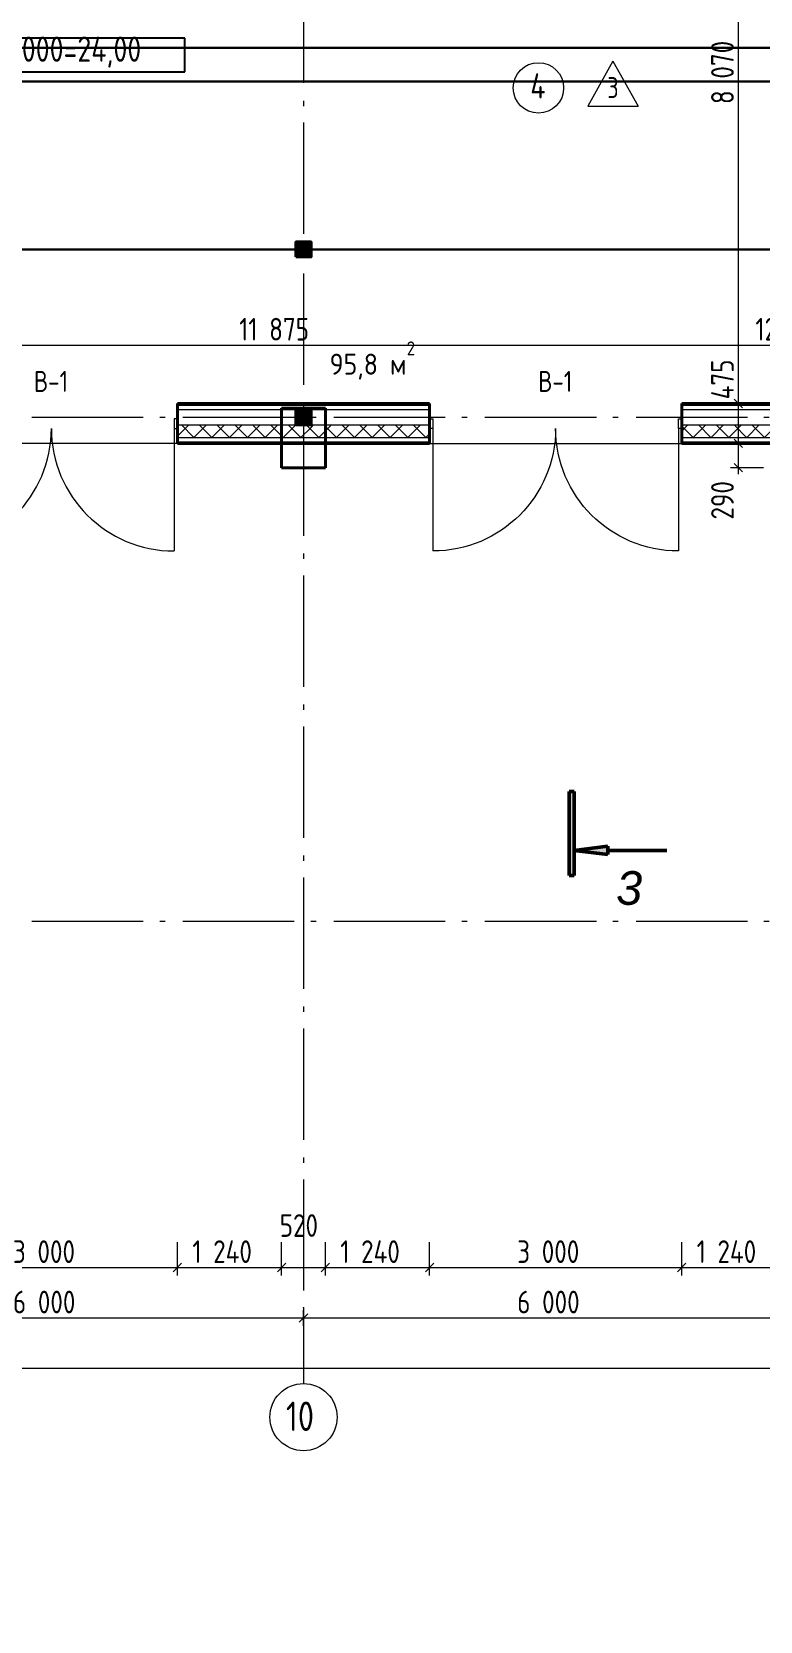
# Model space of a CAD drawing. Header units: millimetres. Extents: x -61690 to 288735, y 32617 to 77592.
# Drawn here: x -2354 to 6313, y 49124 to 68047 of the extents above; entities that cross this region are included whole.
import ezdxf
from ezdxf.enums import TextEntityAlignment as Align

# ---------------------------------------------------------------- set-up
doc = ezdxf.new("R2010")
doc.units = ezdxf.units.MM
doc.header["$MEASUREMENT"] = 0
doc.linetypes.add('Double Dashed', pattern=[1797.222233, 1325, -211.666656, 63.333344, -197.222233])
for name, color, linetype in [('Двери ArchiCAD', 7, 'Continuous'), ('колонны', 7, 'Continuous'), ('марки окон дверей', 7, 'Continuous'), ('оси', 7, 'Continuous'), ('отделка', 7, 'Continuous'), ('размеры', 7, 'Continuous'), ('размеры внутр', 7, 'Continuous'), ('разрезы', 7, 'Continuous'), ('стены наруж', 7, 'Continuous'), ('№ помещений', 7, 'Continuous')]:
    doc.layers.add(name, color=color, linetype=linetype)
for name, color, linetype, lineweight in [('Двери ArchiCAD_Ном._пера__96', 7, 'Continuous', 13), ('Двери ArchiCAD_Ном._пера__97', 7, 'Continuous', 20), ('Двери ArchiCAD_Ном._пера__99', 7, 'Continuous', 40), ('колонны_Ном._пера__94', 252, 'Continuous', 13), ('колонны_Ном._пера__99', 7, 'Continuous', 40), ('марки окон дверей_Ном._пера__96', 7, 'Continuous', 13), ('оси_Ном._пера__96', 7, 'Continuous', 13), ('оси_Ном._пера__97', 7, 'Continuous', 20), ('отделка_Ном._пера__99', 7, 'Continuous', 40), ('площади_Ном._пера__96', 7, 'Continuous', 13), ('размеры внутр_Ном._пера__51', 98, 'Continuous', 50), ('размеры внутр_Ном._пера__96', 7, 'Continuous', 13), ('размеры_Ном._пера__1', 7, 'Continuous', 25), ('размеры_Ном._пера__51', 98, 'Continuous', 50), ('размеры_Ном._пера__96', 7, 'Continuous', 13), ('разрезы_Ном._пера__100', 7, 'Continuous', 50), ('разрезы_Ном._пера__97', 7, 'Continuous', 20), ('стены наруж_Ном._пера__96', 7, 'Continuous', 13), ('стены наруж_Ном._пера__99', 7, 'Continuous', 40), ('экспликац проемов_Ном._пера__1', 7, 'Continuous', 25), ('экспликац проемов_Ном._пера__97', 7, 'Continuous', 20), ('№ помещений_Ном._пера__96', 7, 'Continuous', 13)]:
    doc.layers.add(name, color=color, linetype=linetype, lineweight=lineweight)
doc.styles.add('СГЕНЕРИР_СТИЛЬ_1', font='isocp.shx')
doc.styles.add('СГЕНЕРИР_СТИЛЬ_2', font='gost_2_304-81_type.ttf')
doc.styles.add('СГЕНЕРИР_СТИЛЬ_3', font='CS_Gost2304.shx')
doc.styles.add('СГЕНЕРИР_СТИЛЬ_4', font='gost_2_304-81_type.ttf')
doc.styles.add('СГЕНЕРИР_СТИЛЬ_5', font='ariali.ttf')
doc.dimstyles.new('СГЕНЕРИР_СТИЛЬ__1', dxfattribs={"dimtxt": 270.000005, "dimasz": 95, "dimexe": 0.18, "dimexo": 0, "dimgap": 0.09, "dimtad": 1, "dimtih": 1, "dimtoh": 1, "dimdec": 0, "dimzin": 0, "dimdsep": 46, "dimtxsty": 'СГЕНЕРИР_СТИЛЬ_2', "dimblk": 'ARROWHEAD_6', "dimblk1": 'ARROWHEAD_6', "dimblk2": 'ARROWHEAD_6', "dimcen": 0.09, "dimclrd": 7, "dimclre": 7, "dimclrt": 98, "dimadec": 0, "dimazin": 0, "dimtfac": 1, "dimtdec": 4, "dimtmove": 2, "dimatfit": 3, "dimfxl": 1, "dimtolj": 1, "dimtzin": 0, "dimarcsym": 0})
doc.dimstyles.new('СГЕНЕРИР_СТИЛЬ__2', dxfattribs={"dimtxt": 270.000005, "dimasz": 95, "dimexe": 0.18, "dimexo": 0, "dimgap": 0.09, "dimtad": 1, "dimtih": 1, "dimtoh": 1, "dimdec": 0, "dimzin": 0, "dimdsep": 46, "dimtxsty": 'СГЕНЕРИР_СТИЛЬ_2', "dimblk": 'ARROWHEAD_6', "dimblk1": 'ARROWHEAD_6', "dimblk2": 'ARROWHEAD_6', "dimcen": 0.09, "dimclrd": 7, "dimclre": 7, "dimclrt": 98, "dimadec": 0, "dimazin": 0, "dimtfac": 1, "dimtdec": 4, "dimtmove": 0, "dimatfit": 3, "dimfxl": 1, "dimtolj": 1, "dimtzin": 0, "dimarcsym": 0})
doc.dimstyles.new('СГЕНЕРИР_СТИЛЬ__4', dxfattribs={"dimtxt": 270.000005, "dimasz": 95, "dimexe": 0.18, "dimexo": 300, "dimgap": 0.09, "dimtad": 1, "dimdec": 0, "dimzin": 0, "dimdsep": 46, "dimtxsty": 'СГЕНЕРИР_СТИЛЬ_2', "dimblk": 'ARROWHEAD_6', "dimblk1": 'ARROWHEAD_6', "dimblk2": 'ARROWHEAD_6', "dimcen": 0.09, "dimclrd": 7, "dimclre": 7, "dimclrt": 98, "dimadec": 0, "dimazin": 0, "dimtfac": 1, "dimtdec": 4, "dimtmove": 0, "dimatfit": 3, "dimfxl": 1, "dimtolj": 1, "dimtzin": 0, "dimarcsym": 0})
doc.dimstyles.new('СГЕНЕРИР_СТИЛЬ__5', dxfattribs={"dimtxt": 270.000005, "dimasz": 95, "dimexe": 0.18, "dimexo": 300, "dimgap": 0.09, "dimtad": 1, "dimdec": 0, "dimzin": 0, "dimdsep": 46, "dimtxsty": 'СГЕНЕРИР_СТИЛЬ_2', "dimblk": 'ARROWHEAD_6', "dimblk1": 'ARROWHEAD_6', "dimblk2": 'ARROWHEAD_6', "dimcen": 0.09, "dimclrd": 7, "dimclre": 7, "dimclrt": 98, "dimadec": 0, "dimazin": 0, "dimtfac": 1, "dimtdec": 4, "dimtmove": 2, "dimatfit": 3, "dimfxl": 1, "dimtolj": 1, "dimtzin": 0, "dimarcsym": 0})
doc.dimstyles.new('СГЕНЕРИР_СТИЛЬ__6', dxfattribs={"dimtxt": 270.000005, "dimasz": 95, "dimexe": 0.18, "dimexo": 300, "dimgap": 0.09, "dimtad": 1, "dimtih": 1, "dimtoh": 1, "dimdec": 0, "dimzin": 0, "dimdsep": 46, "dimtxsty": 'СГЕНЕРИР_СТИЛЬ_2', "dimblk": 'ARROWHEAD_6', "dimblk1": 'ARROWHEAD_6', "dimblk2": 'ARROWHEAD_6', "dimcen": 0.09, "dimclrd": 7, "dimclre": 7, "dimclrt": 98, "dimadec": 0, "dimazin": 0, "dimtfac": 1, "dimtdec": 4, "dimtmove": 0, "dimatfit": 3, "dimfxl": 1, "dimtolj": 1, "dimtzin": 0, "dimarcsym": 0})
pattern_1 = [(45, (0, 0), (-106.066, 106.066), []), (135, (0, 0), (106.066, 106.066), [])]

# ---------------------------------------------------------------- blocks, each defined once
blk = doc.blocks.new('Стена_7_2', base_point=(879, 63566))
at = {"layer": 'отделка_Ном._пера__99', "linetype": 'Continuous', "flags": 128}
for points in [[(619, 63566), (619, 62856)], [(1139, 63566), (619, 63566)], [(1139, 62856), (1139, 63566)], [(619, 62856), (1139, 62856)]]:
    blk.add_lwpolyline(points, dxfattribs=at)
blk = doc.blocks.new('Ворота гаражные двойные 16_3')
at = {"layer": 'Двери ArchiCAD_Ном._пера__96', "linetype": 'Continuous'}
blk.add_line((-1500, 180), (1500, 180), dxfattribs=at)
at = {"layer": 'Двери ArchiCAD_Ном._пера__97', "linetype": 'Continuous'}
for p, q in [((-1460, 0), (-1460, 1460)), ((1460, 0), (1460, 1460)), ((-1460, 0), (-1500, 0)), ((-1500, 0), (-1500, -115)), ((-1460, -115), (-1460, 0)), ((1500, 0), (1460, 0)), ((1460, 0), (1460, -115)), ((1500, -115), (1500, 0)), ((-1500, -115), (-1460, -115)), ((1460, -115), (1500, -115))]:
    blk.add_line(p, q, dxfattribs=at)
for centre, start, end in [((-1460, 0), 0, 90), ((1460, 0), 90, 180)]:
    blk.add_arc(centre, 1460, start, end, dxfattribs=at)
at = {"layer": 'Двери ArchiCAD_Ном._пера__99', "linetype": 'Continuous'}
for p, q in [((-1500, 0), (-1500, -40)), ((1500, 0), (1500, -40)), ((-1500, -40), (-1500, -115)), ((1500, -40), (1500, -115))]:
    blk.add_line(p, q, dxfattribs=at)
blk = doc.blocks.new('Ворота гаражные двойные 16_4')
at = {"layer": 'Двери ArchiCAD_Ном._пера__96', "linetype": 'Continuous'}
blk.add_line((-1500, 180), (1500, 180), dxfattribs=at)
at = {"layer": 'Двери ArchiCAD_Ном._пера__97', "linetype": 'Continuous'}
for p, q in [((-1460, 0), (-1460, 1460)), ((1460, 0), (1460, 1460)), ((-1460, 0), (-1500, 0)), ((-1500, 0), (-1500, -115)), ((-1460, -115), (-1460, 0)), ((1500, 0), (1460, 0)), ((1460, 0), (1460, -115)), ((1500, -115), (1500, 0)), ((-1500, -115), (-1460, -115)), ((1460, -115), (1500, -115))]:
    blk.add_line(p, q, dxfattribs=at)
for centre, start, end in [((-1460, 0), 0, 90), ((1460, 0), 90, 180)]:
    blk.add_arc(centre, 1460, start, end, dxfattribs=at)
at = {"layer": 'Двери ArchiCAD_Ном._пера__99', "linetype": 'Continuous'}
for p, q in [((-1500, 0), (-1500, -40)), ((1500, 0), (1500, -40)), ((-1500, -40), (-1500, -115)), ((1500, -40), (1500, -115))]:
    blk.add_line(p, q, dxfattribs=at)
blk = doc.blocks.new('Стена_20_2', base_point=(12879, 63456))
at = {"layer": 'стены наруж_Ном._пера__96', "linetype": 'Continuous'}
h = blk.add_hatch(dxfattribs=at)
h.set_pattern_fill('УТЕПЛИТ_МЕЛКИЙ_0002', color=256, style=0, pattern_type=2)
h.set_pattern_definition(pattern_1)
h.paths.add_polyline_path([(789, 63366), (-621, 63366), (-621, 63326), (-621, 63216), (789, 63216)])
h = blk.add_hatch(dxfattribs=at)
h.set_pattern_fill('УТЕПЛИТ_МЕЛКИЙ_0002', color=256, style=0, pattern_type=2)
h.set_pattern_definition(pattern_1)
h.paths.add_polyline_path([(789, 63216), (969, 63216), (969, 63366), (789, 63366)])
h = blk.add_hatch(dxfattribs=at)
h.set_pattern_fill('УТЕПЛИТ_МЕЛКИЙ_0002', color=256, style=0, pattern_type=2)
h.set_pattern_definition(pattern_1)
h.paths.add_polyline_path([(2379, 63366), (969, 63366), (969, 63216), (2379, 63216), (2379, 63326)])
h = blk.add_hatch(dxfattribs=at)
h.set_pattern_fill('УТЕПЛИТ_МЕЛКИЙ_0002', color=256, style=0, pattern_type=2)
h.set_pattern_definition(pattern_1)
h.paths.add_polyline_path([(5379, 63216), (6789, 63216), (6789, 63366), (5379, 63366), (5379, 63326)])
for p, q in [((789, 63596), (-621, 63596)), ((969, 63596), (789, 63596)), ((2379, 63596), (969, 63596)), ((6789, 63596), (5379, 63596)), ((789, 63546), (-621, 63546)), ((789, 63546), (969, 63546)), ((2379, 63546), (969, 63546)), ((6789, 63546), (5379, 63546)), ((-621, 63366), (789, 63366)), ((-621, 63216), (789, 63216)), ((969, 63366), (789, 63366)), ((789, 63216), (969, 63216)), ((969, 63366), (2379, 63366)), ((969, 63216), (2379, 63216)), ((5379, 63366), (6789, 63366)), ((5379, 63216), (6789, 63216)), ((-621, 63166), (789, 63166)), ((789, 63166), (969, 63166)), ((969, 63166), (2379, 63166)), ((5379, 63166), (6789, 63166))]:
    blk.add_line(p, q, dxfattribs=at)
at = {"layer": 'стены наруж_Ном._пера__99', "linetype": 'Continuous'}
for p, q in [((-621, 63596), (-621, 63621)), ((-621, 63546), (-621, 63596)), ((2379, 63596), (2379, 63621)), ((2379, 63546), (2379, 63596)), ((5379, 63596), (5379, 63621)), ((5379, 63546), (5379, 63596)), ((-621, 63441), (-621, 63546)), ((-621, 63366), (-621, 63441)), ((2379, 63441), (2379, 63546)), ((2379, 63366), (2379, 63441)), ((5379, 63441), (5379, 63546)), ((5379, 63366), (5379, 63441)), ((-621, 63326), (-621, 63366)), ((-621, 63216), (-621, 63326)), ((-621, 63166), (-621, 63216)), ((2379, 63326), (2379, 63366)), ((2379, 63216), (2379, 63326)), ((2379, 63166), (2379, 63216)), ((5379, 63326), (5379, 63366)), ((5379, 63216), (5379, 63326)), ((5379, 63166), (5379, 63216)), ((-621, 63146), (-621, 63166)), ((2379, 63146), (2379, 63166)), ((5379, 63146), (5379, 63166))]:
    blk.add_line(p, q, dxfattribs=at)
at = {"layer": 'стены наруж_Ном._пера__99', "linetype": 'Continuous', "flags": 128}
for points in [[(2379, 63621), (-621, 63621)], [(8379, 63621), (5379, 63621)], [(-621, 63146), (2379, 63146)], [(5379, 63146), (8379, 63146)]]:
    blk.add_lwpolyline(points, dxfattribs=at)
at = {"layer": 'Двери ArchiCAD', "color": 44, "linetype": 'Continuous', "lineweight": 35, "zscale": 1000, "rotation": 180}
blk.add_blockref('Ворота гаражные двойные 16_3', (-2121, 63326), dxfattribs=at)
at = {"layer": 'Двери ArchiCAD', "color": 44, "linetype": 'Continuous', "lineweight": 35, "xscale": -1, "zscale": 1000, "rotation": 180}
blk.add_blockref('Ворота гаражные двойные 16_4', (3879, 63326), dxfattribs=at)
blk = doc.blocks.new('Колонна_26_2', base_point=(879, 63456))
at = {"layer": 'колонны_Ном._пера__94', "linetype": 'Continuous'}
blk.add_hatch(color=256, dxfattribs=at).paths.add_polyline_path([(789, 63366), (969, 63366), (969, 63546), (789, 63546)])
at = {"layer": 'колонны_Ном._пера__99', "linetype": 'Continuous', "flags": 128}
blk.add_lwpolyline([(789, 63366), (969, 63366), (969, 63546), (789, 63546)], close=True, dxfattribs=at)
blk = doc.blocks.new('Колонна_27_2', base_point=(879, 65456))
at = {"layer": 'колонны_Ном._пера__94', "linetype": 'Continuous'}
blk.add_hatch(color=256, dxfattribs=at).paths.add_polyline_path([(789, 65366), (969, 65366), (969, 65546), (789, 65546)])
at = {"layer": 'колонны_Ном._пера__99', "linetype": 'Continuous', "flags": 128}
blk.add_lwpolyline([(789, 65366), (969, 65366), (969, 65546), (789, 65546)], close=True, dxfattribs=at)
blk = doc.blocks.new('Стандартный маркер сетки_9')
at = {"layer": 'оси_Ном._пера__96', "linetype": 'Double Dashed'}
for p, q in [((900, 0), (20403, 0)), ((20403, 0), (21303, 0))]:
    blk.add_line(p, q, dxfattribs=at)
blk.add_point((20403, 0), dxfattribs=at)
blk.add_point((20403, 0), dxfattribs=at)
at = {"layer": 'оси_Ном._пера__97', "linetype": 'Continuous'}
blk.add_circle((21703, 0), 400, dxfattribs=at)
at = {"layer": 'оси_Ном._пера__96', "style": 'СГЕНЕРИР_СТИЛЬ_2'}
blk.add_attdef('AC_MarkerText_1', text='', height=350, rotation=90, dxfattribs=at).set_placement((21973, -209), align=Align.BOTTOM_LEFT)
blk = doc.blocks.new('Стандартный маркер сетки_14')
at = {"layer": 'оси_Ном._пера__96', "linetype": 'Double Dashed'}
blk.add_line((900, 0), (76535, 0), dxfattribs=at)
at = {"layer": 'оси_Ном._пера__96', "style": 'СГЕНЕРИР_СТИЛЬ_2'}
for tag, p in [('AC_MarkerText_1_1', (-244, 270)), ('AC_MarkerText_1_2', (77991, 270))]:
    blk.add_attdef(tag, text='', height=350, rotation=180, dxfattribs=at).set_placement(p, align=Align.BOTTOM_LEFT)
blk = doc.blocks.new('Стандартный маркер сетки_15')
at = {"layer": 'оси_Ном._пера__96', "linetype": 'Double Dashed'}
blk.add_line((900, 0), (76535, 0), dxfattribs=at)
at = {"layer": 'оси_Ном._пера__96', "style": 'СГЕНЕРИР_СТИЛЬ_2'}
for tag, p in [('AC_MarkerText_1_1', (-261, 270)), ('AC_MarkerText_1_2', (77974, 270))]:
    blk.add_attdef(tag, text='', height=350, rotation=180, dxfattribs=at).set_placement(p, align=Align.BOTTOM_LEFT)
blk = doc.blocks.new('Стандартный маркер сетки_16')
at = {"layer": 'оси_Ном._пера__96', "linetype": 'Double Dashed'}
blk.add_line((900, 0), (41068, 0), dxfattribs=at)
at = {"layer": 'оси_Ном._пера__96', "style": 'СГЕНЕРИР_СТИЛЬ_2'}
blk.add_attdef('AC_MarkerText_1', text='', height=350, rotation=180, dxfattribs=at).set_placement((-261, 270), align=Align.BOTTOM_LEFT)
blk = doc.blocks.new('Номер помещения 15_4')
at = {"layer": '№ помещений_Ном._пера__96', "linetype": 'Continuous'}
blk.add_circle((0, 0), 300, dxfattribs=at)
at = {"layer": '№ помещений_Ном._пера__96', "insert": (-97, 23), "char_height": 300, "attachment_point": 4, "style": 'СГЕНЕРИР_СТИЛЬ_3'}
blk.add_mtext('{4}', dxfattribs=at)
blk = doc.blocks.new('Номер помещения 16_2')
at = {"layer": 'марки окон дверей_Ном._пера__96', "insert": (-208, 19), "char_height": 250, "attachment_point": 4, "style": 'СГЕНЕРИР_СТИЛЬ_3'}
blk.add_mtext('{В-1}', dxfattribs=at)
blk = doc.blocks.new('*D196')
at = {"layer": 'размеры_Ном._пера__96', "linetype": 'Continuous', "transparency": 16777216}
for p, q in [((-45271, 52041), (-45271, 52229)), ((22379, 52041), (22379, 52229)), ((-45346, 52135), (-45271, 52135)), ((-45221, 52185), (-45321, 52085)), ((-45271, 52135), (22379, 52135)), ((22329, 52085), (22429, 52185)), ((22379, 52135), (22454, 52135))]:
    blk.add_line(p, q, dxfattribs=at)
at = {"layer": 'размеры_Ном._пера__51', "transparency": 16777216, "insert": (-12489, 52210), "char_height": 270, "attachment_point": 7, "style": 'СГЕНЕРИР_СТИЛЬ_2'}
blk.add_mtext('{67\xa0650}', dxfattribs=at)
blk = doc.blocks.new('ARROWHEAD_6')
at = {"color": 0, "linetype": 'Continuous', "lineweight": 0}
for p, q in [((0, 0), (-1, 0)), ((-0.5, -0.5), (0.5, 0.5))]:
    blk.add_line(p, q, dxfattribs=at)
blk = doc.blocks.new('*D207')
at = {"layer": 'размеры_Ном._пера__96', "linetype": 'Continuous', "transparency": 16777216}
for p, q in [((-5121, 52641), (-5121, 52829)), ((879, 52641), (879, 52829)), ((-5071, 52785), (-5171, 52685)), ((-5121, 52735), (879, 52735)), ((929, 52785), (829, 52685))]:
    blk.add_line(p, q, dxfattribs=at)
at = {"layer": 'размеры_Ном._пера__51', "transparency": 16777216, "insert": (-2578, 52789), "char_height": 270, "attachment_point": 7, "style": 'СГЕНЕРИР_СТИЛЬ_2'}
blk.add_mtext('{6\xa0000}', dxfattribs=at)
blk = doc.blocks.new('*D208')
at = {"layer": 'размеры_Ном._пера__96', "linetype": 'Continuous', "transparency": 16777216}
for p, q in [((879, 52641), (879, 52829)), ((6879, 52641), (6879, 52829)), ((929, 52785), (829, 52685)), ((879, 52735), (6879, 52735)), ((6929, 52785), (6829, 52685))]:
    blk.add_line(p, q, dxfattribs=at)
at = {"layer": 'размеры_Ном._пера__51', "transparency": 16777216, "insert": (3422, 52789), "char_height": 270, "attachment_point": 7, "style": 'СГЕНЕРИР_СТИЛЬ_2'}
blk.add_mtext('{6\xa0000}', dxfattribs=at)
blk = doc.blocks.new('*D216')
at = {"layer": 'размеры внутр_Ном._пера__96', "linetype": 'Continuous', "transparency": 16777216}
for p, q in [((12758, 63456), (12364, 63456)), ((12408, 63506), (12508, 63406)), ((12458, 63146), (12458, 63456)), ((12551, 63146), (12158, 63146)), ((12408, 63196), (12508, 63096)), ((12458, 63071), (12458, 63146))]:
    blk.add_line(p, q, dxfattribs=at)
at = {"layer": 'размеры внутр_Ном._пера__51', "transparency": 16777216, "insert": (12404, 62585), "char_height": 270, "attachment_point": 7, "rotation": 90, "style": 'СГЕНЕРИР_СТИЛЬ_2'}
blk.add_mtext('{310}', dxfattribs=at)
blk = doc.blocks.new('*D217')
at = {"layer": 'размеры внутр_Ном._пера__96', "linetype": 'Continuous', "transparency": 16777216}
for p, q in [((12551, 63621), (12158, 63621)), ((12408, 63671), (12508, 63571)), ((12458, 63456), (12458, 63621)), ((12758, 63456), (12364, 63456)), ((12408, 63506), (12508, 63406))]:
    blk.add_line(p, q, dxfattribs=at)
blk = doc.blocks.new('*D218')
at = {"layer": 'размеры внутр_Ном._пера__96', "linetype": 'Continuous', "transparency": 16777216}
for p, q in [((12551, 69311), (12158, 69311)), ((12508, 69261), (12408, 69361)), ((12458, 69311), (12458, 69386)), ((12458, 63621), (12458, 69311)), ((12551, 63621), (12158, 63621)), ((12408, 63671), (12508, 63571))]:
    blk.add_line(p, q, dxfattribs=at)
at = {"layer": 'размеры внутр_Ном._пера__51', "transparency": 16777216, "char_height": 270, "attachment_point": 7, "rotation": 90, "style": 'СГЕНЕРИР_СТИЛЬ_2'}
for s, insert in [('{5\xa0690}', (12404, 66544)), ('{165}', (12404, 63671))]:
    blk.add_mtext(s, dxfattribs=dict(at, insert=insert))
blk = doc.blocks.new('*D242')
at = {"layer": 'размеры внутр_Ном._пера__96', "linetype": 'Continuous', "transparency": 16777216}
for p, q in [((-5059, 64223), (-5059, 64617)), ((6816, 64223), (6816, 64617)), ((-5009, 64367), (-5109, 64267)), ((6866, 64367), (6766, 64267)), ((-5059, 64317), (6816, 64317))]:
    blk.add_line(p, q, dxfattribs=at)
at = {"layer": 'размеры внутр_Ном._пера__51', "transparency": 16777216, "char_height": 270, "attachment_point": 7, "style": 'СГЕНЕРИР_СТИЛЬ_2'}
for s, insert in [('{11\xa0875}', (114, 64371)), ('{125}', (6256, 64371))]:
    blk.add_mtext(s, dxfattribs=dict(at, insert=insert))
blk = doc.blocks.new('*D245')
at = {"layer": 'размеры внутр_Ном._пера__96', "linetype": 'Continuous', "transparency": 16777216}
for p, q in [((6147, 63146), (5753, 63146)), ((6003, 63196), (6103, 63096)), ((6053, 62856), (6053, 63146)), ((6353, 62856), (5959, 62856)), ((6003, 62906), (6103, 62806)), ((6053, 62781), (6053, 62856))]:
    blk.add_line(p, q, dxfattribs=at)
at = {"layer": 'размеры внутр_Ном._пера__51', "transparency": 16777216, "insert": (5999, 62240), "char_height": 270, "attachment_point": 7, "rotation": 90, "style": 'СГЕНЕРИР_СТИЛЬ_2'}
blk.add_mtext('{290}', dxfattribs=at)
blk = doc.blocks.new('*D246')
at = {"layer": 'размеры внутр_Ном._пера__96', "linetype": 'Continuous', "transparency": 16777216}
for p, q in [((6147, 63621), (5753, 63621)), ((6003, 63671), (6103, 63571)), ((6053, 63146), (6053, 63621)), ((6147, 63146), (5753, 63146)), ((6003, 63196), (6103, 63096))]:
    blk.add_line(p, q, dxfattribs=at)
blk = doc.blocks.new('*D247')
at = {"layer": 'размеры внутр_Ном._пера__96', "linetype": 'Continuous', "transparency": 16777216}
for p, q in [((6003, 71741), (6103, 71641)), ((6147, 71691), (5753, 71691)), ((6053, 63621), (6053, 71691)), ((6147, 63621), (5753, 63621)), ((6003, 63671), (6103, 63571))]:
    blk.add_line(p, q, dxfattribs=at)
at = {"layer": 'размеры внутр_Ном._пера__51', "transparency": 16777216, "char_height": 270, "attachment_point": 7, "rotation": 90, "style": 'СГЕНЕРИР_СТИЛЬ_2'}
for s, insert in [('{475}', (5999, 71049)), ('{8\xa0070}', (5999, 67186)), ('{475}', (5999, 63671))]:
    blk.add_mtext(s, dxfattribs=dict(at, insert=insert))
blk = doc.blocks.new('*D272')
at = {"layer": 'размеры внутр_Ном._пера__96', "linetype": 'Continuous', "transparency": 16777216}
for p, q in [((-3621, 53241), (-3621, 53635)), ((-621, 53241), (-621, 53635)), ((-3571, 53385), (-3671, 53285)), ((-571, 53385), (-671, 53285)), ((-3621, 53335), (-621, 53335))]:
    blk.add_line(p, q, dxfattribs=at)
at = {"layer": 'размеры внутр_Ном._пера__51', "transparency": 16777216, "insert": (-2578, 53389), "char_height": 270, "attachment_point": 7, "style": 'СГЕНЕРИР_СТИЛЬ_2'}
blk.add_mtext('{3\xa0000}', dxfattribs=at)
blk = doc.blocks.new('*D273')
at = {"layer": 'размеры внутр_Ном._пера__96', "linetype": 'Continuous', "transparency": 16777216}
for p, q in [((-621, 53241), (-621, 53635)), ((-571, 53385), (-671, 53285)), ((669, 53385), (569, 53285)), ((-621, 53335), (619, 53335))]:
    blk.add_line(p, q, dxfattribs=at)
at = {"layer": 'размеры внутр_Ном._пера__51', "transparency": 16777216, "char_height": 270, "attachment_point": 7, "style": 'СГЕНЕРИР_СТИЛЬ_2'}
for s, insert in [('{520}', (596, 53700)), ('{1\xa0240}', (-443, 53389))]:
    blk.add_mtext(s, dxfattribs=dict(at, insert=insert))
blk = doc.blocks.new('*D274')
at = {"layer": 'размеры внутр_Ном._пера__96', "linetype": 'Continuous', "transparency": 16777216}
for p, q in [((619, 53241), (619, 53635)), ((1139, 53241), (1139, 53635)), ((669, 53385), (569, 53285)), ((1189, 53385), (1089, 53285)), ((-621, 53335), (619, 53335)), ((619, 53335), (1139, 53335)), ((1139, 53335), (2379, 53335))]:
    blk.add_line(p, q, dxfattribs=at)
blk = doc.blocks.new('*D275')
at = {"layer": 'размеры внутр_Ном._пера__96', "linetype": 'Continuous', "transparency": 16777216}
for p, q in [((2379, 53241), (2379, 53635)), ((1189, 53385), (1089, 53285)), ((2429, 53385), (2329, 53285)), ((1139, 53335), (2379, 53335))]:
    blk.add_line(p, q, dxfattribs=at)
at = {"layer": 'размеры внутр_Ном._пера__51', "transparency": 16777216, "insert": (1317, 53389), "char_height": 270, "attachment_point": 7, "style": 'СГЕНЕРИР_СТИЛЬ_2'}
blk.add_mtext('{1\xa0240}', dxfattribs=at)
blk = doc.blocks.new('*D276')
at = {"layer": 'размеры внутр_Ном._пера__96', "linetype": 'Continuous', "transparency": 16777216}
for p, q in [((2379, 53241), (2379, 53635)), ((2429, 53385), (2329, 53285)), ((5429, 53385), (5329, 53285)), ((2379, 53335), (5379, 53335))]:
    blk.add_line(p, q, dxfattribs=at)
at = {"layer": 'размеры внутр_Ном._пера__51', "transparency": 16777216, "insert": (3422, 53389), "char_height": 270, "attachment_point": 7, "style": 'СГЕНЕРИР_СТИЛЬ_2'}
blk.add_mtext('{3\xa0000}', dxfattribs=at)
blk = doc.blocks.new('*D277')
at = {"layer": 'размеры внутр_Ном._пера__96', "linetype": 'Continuous', "transparency": 16777216}
for p, q in [((5379, 53241), (5379, 53635)), ((6619, 53241), (6619, 53635)), ((5429, 53385), (5329, 53285)), ((6669, 53385), (6569, 53285)), ((2379, 53335), (5379, 53335)), ((5379, 53335), (6619, 53335))]:
    blk.add_line(p, q, dxfattribs=at)
at = {"layer": 'размеры внутр_Ном._пера__51', "transparency": 16777216, "char_height": 270, "attachment_point": 7, "style": 'СГЕНЕРИР_СТИЛЬ_2'}
for s, insert in [('{520}', (6596, 53700)), ('{1\xa0240}', (5557, 53389))]:
    blk.add_mtext(s, dxfattribs=dict(at, insert=insert))
blk = doc.blocks.new('Отметка уровня_1_2', base_point=(-1733, 67770))
at = {"layer": 'размеры_Ном._пера__1', "linetype": 'Continuous'}
for p, q in [((-531, 67970), (-2935, 67970)), ((-2935, 67970), (-2935, 67570)), ((-531, 67570), (-531, 67970)), ((-2935, 67570), (-531, 67570))]:
    blk.add_line(p, q, dxfattribs=at)
at = {"layer": 'размеры_Ном._пера__51', "insert": (-2885, 67620), "char_height": 300, "attachment_point": 7, "style": 'СГЕНЕРИР_СТИЛЬ_4'}
blk.add_mtext('{±0,000=24,00}', dxfattribs=at)
blk = doc.blocks.new('Плоскость сечения_1_2', base_point=(4069, 77063))
at = {"layer": 'разрезы_Ном._пера__100', "linetype": 'Continuous'}
for points in [[(4099, 58001), (4099, 59001), (4039, 59001), (4039, 58001)], [(4499, 58251), (4499, 58351), (4099, 58301)]]:
    blk.add_hatch(color=256, dxfattribs=at).paths.add_polyline_path(points)
for p, q in [((4099, 59001), (4039, 59001)), ((4039, 59001), (4039, 58001)), ((4099, 58001), (4099, 59001)), ((4499, 58351), (4099, 58301)), ((4099, 58301), (4499, 58251)), ((4499, 58251), (4499, 58351)), ((4499, 58301), (5202, 58301)), ((4039, 58001), (4099, 58001))]:
    blk.add_line(p, q, dxfattribs=at)
at = {"layer": 'разрезы_Ном._пера__97', "insert": (4599, 57850), "char_height": 400, "attachment_point": 4, "style": 'СГЕНЕРИР_СТИЛЬ_5'}
blk.add_mtext('{3}', dxfattribs=at)

msp = doc.modelspace()

# ---------------------------------------------------------------- linework, layer by layer
at = {"color": 3, "lineweight": 30}
for points in [[(-5119.5, 67855.7), (6879, 67855.7), (6879, 67455.7), (-5120.3, 67455.7)], [(-5120.3, 67455.7), (6879, 67455.7), (6879, 65455.7), (-5120.3, 65455.7)]]:
    msp.add_lwpolyline(points, close=True, dxfattribs=at)
at = {"layer": 'экспликац проемов_Ном._пера__97', "linetype": 'Continuous'}
for p, q in [((4561.5, 67695.6), (4261.5, 67162.3)), ((4561.5, 67695.6), (4861.5, 67162.3)), ((4261.5, 67162.3), (4861.5, 67162.3))]:
    msp.add_line(p, q, dxfattribs=at)

# ---------------------------------------------------------------- block references
at = {"layer": 'колонны'}
for name, p in [('Колонна_27_2', (879, 65455.7)), ('Колонна_26_2', (879, 63455.7))]:
    msp.add_blockref(name, p, dxfattribs=at)
at = {"layer": 'марки окон дверей', "color": 102, "linetype": 'Continuous', "lineweight": 15, "zscale": 1000}
for p in [(-2121, 63865.2), (3879, 63865.2)]:
    msp.add_blockref('Номер помещения 16_2', p, dxfattribs=at)
at = {"layer": 'оси', "color": 251, "linetype": 'Continuous', "lineweight": 13}
ref = msp.add_blockref('Стандартный маркер сетки_9', (879, 73257.1), dxfattribs=dict(at, zscale=1000, rotation=270))
ref.add_attrib('AC_MarkerText_1', '10', dxfattribs={"color": 7, "linetype": 'Continuous', "lineweight": 13, "height": 350, "rotation": 360, "style": 'СГЕНЕРИР_СТИЛЬ_2'}).set_placement((670.3, 51284), align=Align.BOTTOM_LEFT)
at = {"layer": 'оси', "color": 251, "linetype": 'Continuous', "lineweight": 13, "zscale": 1000, "rotation": 180}
for name, p in [('Стандартный маркер сетки_16', (26830, 65455.7)), ('Стандартный маркер сетки_15', (26830, 63455.7)), ('Стандартный маркер сетки_14', (26830, 57455.7))]:
    msp.add_blockref(name, p, dxfattribs=at)
at = {"layer": 'отделка'}
msp.add_blockref('Стена_7_2', (879, 63565.7), dxfattribs=at)
at = {"layer": 'размеры'}
msp.add_blockref('Отметка уровня_1_2', (-1733.3, 67769.7), dxfattribs=at)
at = {"layer": 'разрезы'}
msp.add_blockref('Плоскость сечения_1_2', (4068.8, 77063.4), dxfattribs=at)
at = {"layer": 'стены наруж'}
msp.add_blockref('Стена_20_2', (12879, 63455.7), dxfattribs=at)
at = {"layer": '№ помещений', "color": 102, "linetype": 'Continuous', "lineweight": 15, "zscale": 1000}
msp.add_blockref('Номер помещения 15_4', (3674.5, 67379), dxfattribs=at)

# ---------------------------------------------------------------- texts
at = {"layer": 'площади_Ном._пера__96', "insert": (1190.1, 63906.4), "char_height": 250, "attachment_point": 7, "style": 'СГЕНЕРИР_СТИЛЬ_1'}
msp.add_mtext('{95,8 м{\\H0.66x;\\S2^  ;}}', dxfattribs=at)
at = {"layer": 'экспликац проемов_Ном._пера__1', "linetype": 'Continuous', "insert": (4561.5, 67382.6), "char_height": 250, "attachment_point": 5, "style": 'СГЕНЕРИР_СТИЛЬ_2'}
msp.add_mtext('{\\W0.950000x;3}', dxfattribs=at)

# ---------------------------------------------------------------- dimensions: what is measured, and where the dimension line sits
at = {"layer": 'размеры', "linetype": 'Continuous'}
for base, p1, p2, dimstyle, picture, middle in [((22379, 52135.2), (-45271, 53544.3), (22379, 61134.3), 'СГЕНЕРИР_СТИЛЬ__1', '*D196', (-11924.9, 52345.2)), ((879, 52735.2), (-5121, 49452.5), (879, 49507.2), 'СГЕНЕРИР_СТИЛЬ__2', '*D207', (-2116.3, 52924.2)), ((6879, 52735.2), (879, 49507.2), (6879, 49124.2), 'СГЕНЕРИР_СТИЛЬ__2', '*D208', (3883.7, 52924.2))]:
    dim = msp.add_linear_dim(base=base, p1=p1, p2=p2, dimstyle=dimstyle, dxfattribs=at)
    dim.commit()
    dim.dimension.update_dxf_attribs({"geometry": picture, "text_midpoint": middle, "dimtype": 160})
at = {"layer": 'размеры внутр', "linetype": 'Continuous'}
for base, p1, p2, dimstyle, picture, middle in [((6052.9, 71690.7), (879, 63620.7), (879, 71690.7), 'СГЕНЕРИР_СТИЛЬ__4', '*D247', (5863.9, 67647.3)), ((12457.5, 69310.7), (879, 63620.7), (11179, 69310.7), 'СГЕНЕРИР_СТИЛЬ__5', '*D218', (12268.5, 67005.7)), ((12457.5, 63620.7), (12879, 63455.7), (879, 63620.7), 'СГЕНЕРИР_СТИЛЬ__4', '*D217', (12268.5, 63978)), ((6052.9, 63620.7), (879, 63145.7), (879, 63620.7), 'СГЕНЕРИР_СТИЛЬ__4', '*D246', (5863.9, 63978)), ((12457.5, 63455.7), (879, 63145.7), (12879, 63455.7), 'СГЕНЕРИР_СТИЛЬ__4', '*D216', (12268.5, 62892.5)), ((6052.9, 63145.7), (6619, 62855.7), (879, 63145.7), 'СГЕНЕРИР_СТИЛЬ__4', '*D245', (5863.9, 62547.5))]:
    dim = msp.add_linear_dim(base=base, p1=p1, p2=p2, angle=90, dimstyle=dimstyle, dxfattribs=at)
    dim.commit()
    dim.dimension.update_dxf_attribs({"geometry": picture, "text_midpoint": middle, "dimtype": 160, "text_rotation": 90})
for base, p1, p2, picture, middle in [((6816.5, 64317.2), (-5058.5, 67655.7), (6816.5, 67655.7), '*D242', (665, 64506.2)), ((-621, 53335.2), (-3621, 63145.7), (-621, 63145.7), '*D272', (-2116.3, 53524.2)), ((619, 53335.2), (-621, 63145.7), (619, 62855.7), '*D273', (18.1, 53524.2)), ((2379, 53335.2), (1139, 62855.7), (2379, 63145.7), '*D275', (1778.1, 53524.2)), ((5379, 53335.2), (2379, 63145.7), (5379, 63145.7), '*D276', (3883.7, 53524.2)), ((6619, 53335.2), (5379, 63145.7), (6619, 62855.7), '*D277', (6018.1, 53524.2)), ((1139, 53335.2), (619, 62855.7), (1139, 62855.7), '*D274', (903.6, 53834.7))]:
    dim = msp.add_linear_dim(base=base, p1=p1, p2=p2, dimstyle='СГЕНЕРИР_СТИЛЬ__6', dxfattribs=at)
    dim.commit()
    dim.dimension.update_dxf_attribs({"geometry": picture, "text_midpoint": middle, "dimtype": 160})

doc.saveas('drawing.dxf')
